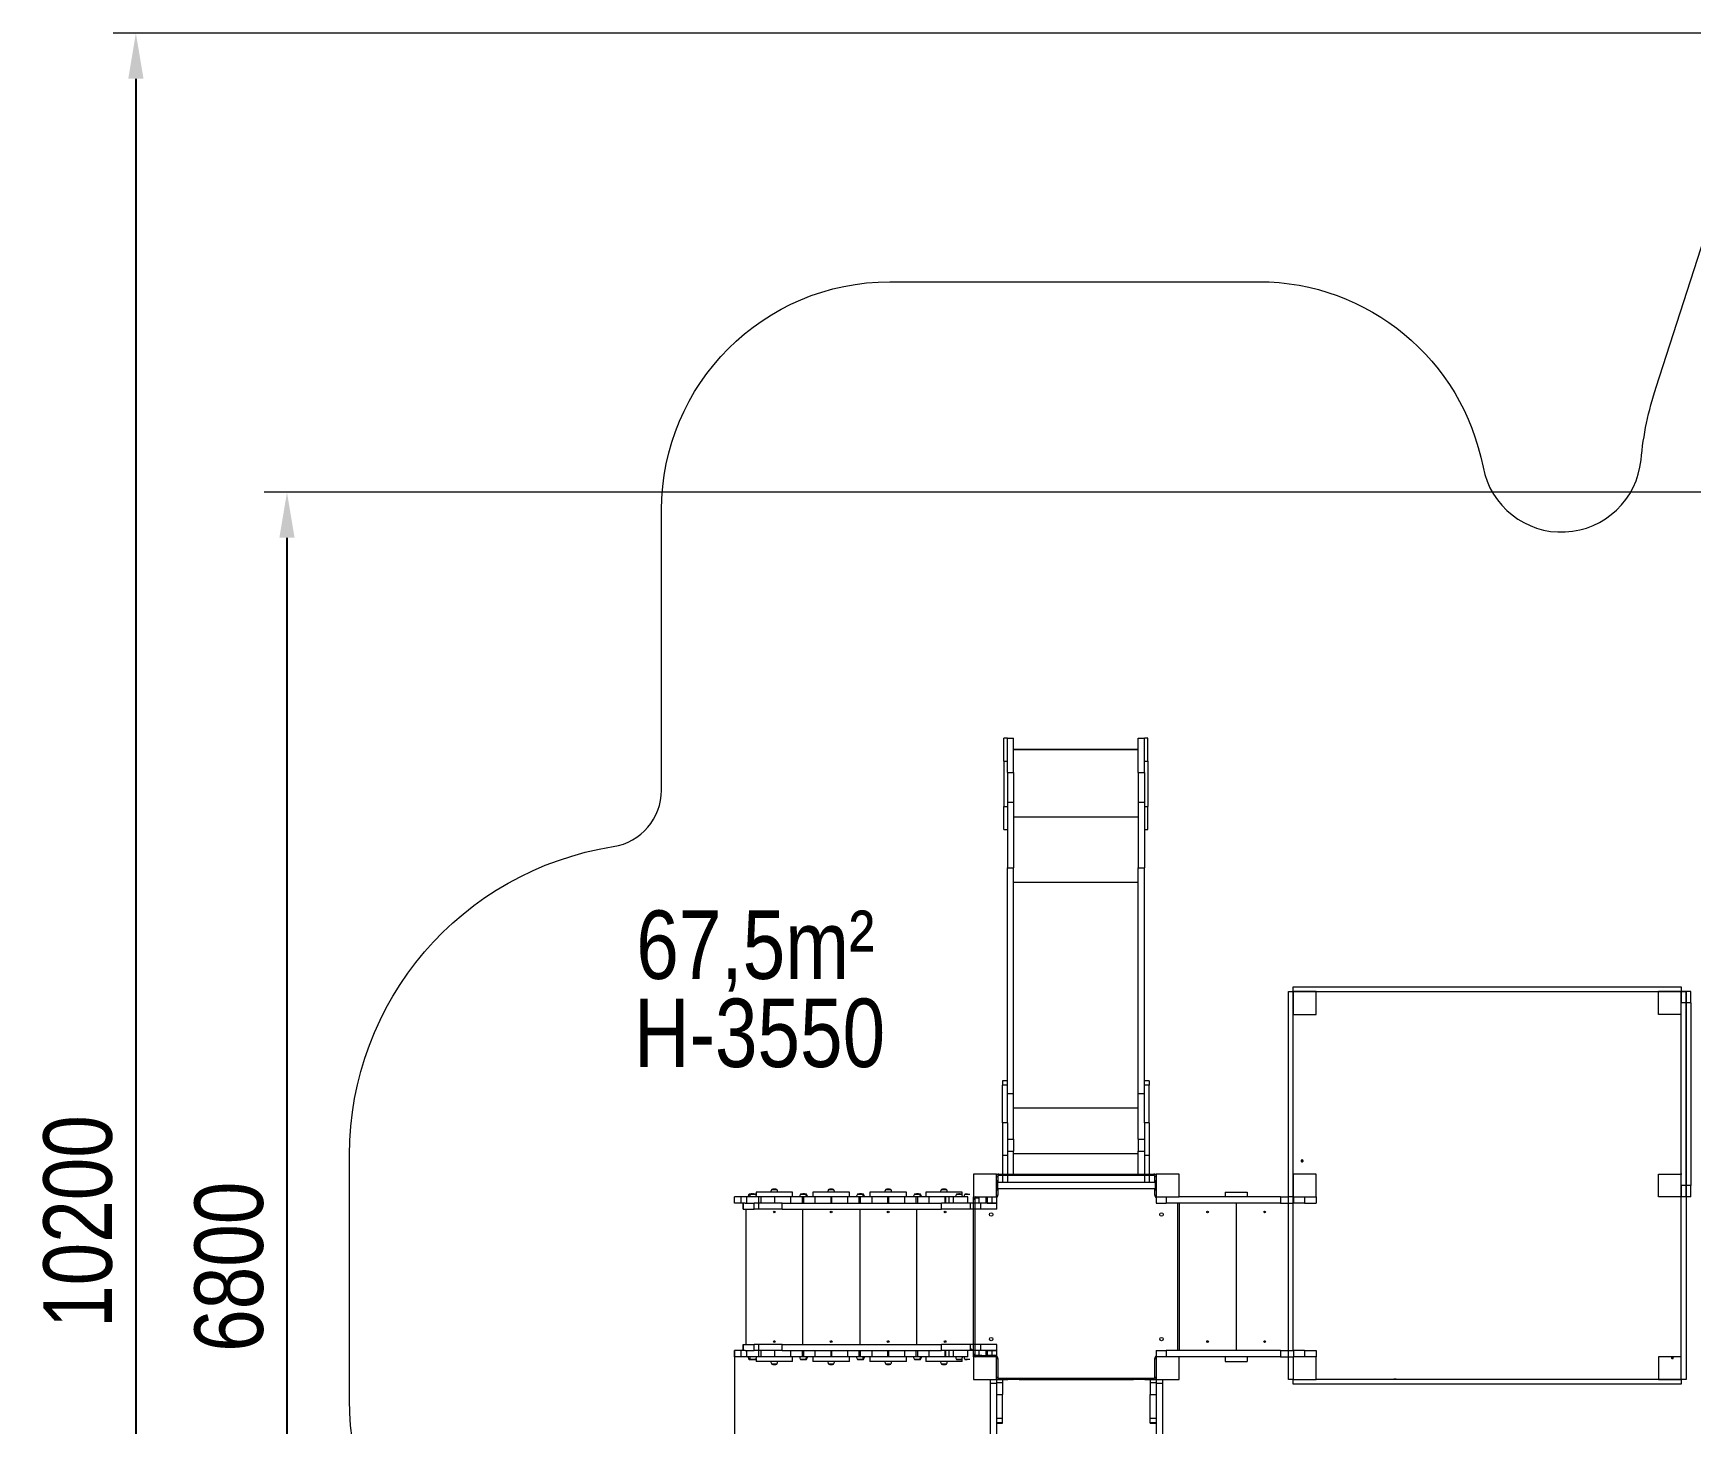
# Model space of a CAD drawing. Header units: millimetres. Extents: x -5517 to 6387, y -5295 to 6147.
# Drawn here: x -5517 to 1744, y 53 to 6147 of the extents above; entities that cross this region are included whole.
import ezdxf

# ---------------------------------------------------------------- set-up
doc = ezdxf.new("R2010")
doc.units = ezdxf.units.MM
for name, color, linetype in [('DIKOM_ЗОНА', 80, 'Continuous'), ('DIKOM_ОБЪЕКТ', 7, 'Continuous'), ('DIKOM_РАЗМЕР_ЗОНА', 7, 'Continuous'), ('DIKOM_РАЗМЕР_ОБЪЕКТА', 7, 'Continuous')]:
    doc.layers.add(name, color=color, linetype=linetype)
doc.styles.add('style1', font='arial.ttf', dxfattribs={"width": 0.8})
doc.dimstyles.new('1-50', dxfattribs={"dimtxt": 300, "dimasz": 200, "dimexe": 100, "dimexo": 0, "dimgap": 100, "dimtad": 1, "dimtxsty": 'style1', "dimcen": 200, "dimclrd": 7, "dimclre": 7, "dimclrt": 7, "dimadec": 1, "dimazin": 2, "dimtfac": 1, "dimtmove": 0, "dimatfit": 2, "dimfxl": 0, "dimlwd": 25, "dimlwe": 18, "dimarcsym": 0})

# ---------------------------------------------------------------- blocks, each defined once
blk = doc.blocks.new('*D0')
at = {"layer": 'Defpoints', "color": 0, "transparency": 16777216}
for p in [(3079.1, 4135.3), (-4405.3, -2652.7), (-1397.6, -2652.7)]:
    blk.add_point(p, dxfattribs=at)
at = {"layer": 'DIKOM_РАЗМЕР_ОБЪЕКТА', "color": 7, "lineweight": 18, "transparency": 16777216}
for p, q in [((3079.1, 4135.3), (-4505.3, 4135.3)), ((-1397.6, -2652.7), (-4505.3, -2652.7))]:
    blk.add_line(p, q, dxfattribs=at)
at = {"layer": 'DIKOM_РАЗМЕР_ОБЪЕКТА', "color": 7, "lineweight": 25, "transparency": 16777216}
blk.add_line((-4405.3, 3935.3), (-4405.3, -2452.7), dxfattribs=at)
at = {"layer": 'DIKOM_РАЗМЕР_ОБЪЕКТА', "color": 7, "transparency": 16777216}
for points in [[(-4438.7, 3935.3), (-4372, 3935.3), (-4405.3, 4135.3)], [(-4438.7, -2452.7), (-4372, -2452.7), (-4405.3, -2652.7)]]:
    blk.add_solid(points, dxfattribs=at)
at = {"layer": 'DIKOM_РАЗМЕР_ОБЪЕКТА', "color": 7, "transparency": 16777216, "insert": (-4658.5, 741.3), "char_height": 300, "attachment_point": 5, "rotation": 90, "style": 'style1'}
blk.add_mtext('6800', dxfattribs=at)
blk = doc.blocks.new('*D1')
at = {"layer": 'Defpoints', "color": 0, "transparency": 16777216}
for p in [(2817.7, 6146.7), (-5067.3, -4152.1), (-1897.6, -4152.1)]:
    blk.add_point(p, dxfattribs=at)
at = {"layer": 'DIKOM_РАЗМЕР_ЗОНА', "color": 7, "lineweight": 18, "transparency": 16777216}
for p, q in [((2817.7, 6146.7), (-5167.3, 6146.7)), ((-1897.6, -4152.1), (-5167.3, -4152.1))]:
    blk.add_line(p, q, dxfattribs=at)
at = {"layer": 'DIKOM_РАЗМЕР_ЗОНА', "color": 7, "lineweight": 25, "transparency": 16777216}
blk.add_line((-5067.3, 5946.7), (-5067.3, -3952.1), dxfattribs=at)
at = {"layer": 'DIKOM_РАЗМЕР_ЗОНА', "color": 7, "transparency": 16777216}
for points in [[(-5100.6, 5946.7), (-5033.9, 5946.7), (-5067.3, 6146.7)], [(-5100.6, -3952.1), (-5033.9, -3952.1), (-5067.3, -4152.1)]]:
    blk.add_solid(points, dxfattribs=at)
at = {"layer": 'DIKOM_РАЗМЕР_ЗОНА', "color": 7, "transparency": 16777216, "insert": (-5320.4, 939.4), "char_height": 300, "attachment_point": 5, "rotation": 90, "style": 'style1'}
blk.add_mtext('10200', dxfattribs=at)
blk = doc.blocks.new('*D2')
at = {"layer": 'Defpoints', "color": 0, "transparency": 16777216}
for p in [(4491.5, 3839), (-2445.6, 374.3), (4491.5, -4687.8)]:
    blk.add_point(p, dxfattribs=at)
at = {"layer": 'DIKOM_РАЗМЕР_ОБЪЕКТА', "color": 7, "lineweight": 18, "transparency": 16777216}
for p, q in [((4491.5, 3839), (4491.5, -4787.8)), ((-2445.6, 374.3), (-2445.6, -4787.8))]:
    blk.add_line(p, q, dxfattribs=at)
at = {"layer": 'DIKOM_РАЗМЕР_ОБЪЕКТА', "color": 7, "lineweight": 25, "transparency": 16777216}
blk.add_line((-2245.6, -4687.8), (4291.5, -4687.8), dxfattribs=at)
at = {"layer": 'DIKOM_РАЗМЕР_ОБЪЕКТА', "color": 7, "transparency": 16777216}
for points in [[(-2245.6, -4654.5), (-2245.6, -4721.1), (-2445.6, -4687.8)], [(4291.5, -4654.5), (4291.5, -4721.1), (4491.5, -4687.8)]]:
    blk.add_solid(points, dxfattribs=at)
at = {"layer": 'DIKOM_РАЗМЕР_ОБЪЕКТА', "color": 7, "transparency": 16777216, "insert": (1023, -4434.6), "char_height": 300, "attachment_point": 5, "style": 'style1'}
blk.add_mtext('6900', dxfattribs=at)
blk = doc.blocks.new('*D3')
at = {"layer": 'Defpoints', "color": 0, "transparency": 16777216}
for p in [(6386.9, 4728.2), (-4131.4, -152.7), (6386.9, -5195.4)]:
    blk.add_point(p, dxfattribs=at)
at = {"layer": 'DIKOM_РАЗМЕР_ЗОНА', "color": 7, "lineweight": 18, "transparency": 16777216}
for p, q in [((6386.9, 4728.2), (6386.9, -5295.4)), ((-4131.4, -152.7), (-4131.4, -5295.4))]:
    blk.add_line(p, q, dxfattribs=at)
at = {"layer": 'DIKOM_РАЗМЕР_ЗОНА', "color": 7, "lineweight": 25, "transparency": 16777216}
blk.add_line((-3931.4, -5195.4), (6186.9, -5195.4), dxfattribs=at)
at = {"layer": 'DIKOM_РАЗМЕР_ЗОНА', "color": 7, "transparency": 16777216}
for points in [[(-3931.4, -5162), (-3931.4, -5228.7), (-4131.4, -5195.4)], [(6186.9, -5162), (6186.9, -5228.7), (6386.9, -5195.4)]]:
    blk.add_solid(points, dxfattribs=at)
at = {"layer": 'DIKOM_РАЗМЕР_ЗОНА', "color": 7, "transparency": 16777216, "insert": (1127.7, -4942.2), "char_height": 300, "attachment_point": 5, "style": 'style1'}
blk.add_mtext('10500', dxfattribs=at)

msp = doc.modelspace()

# ---------------------------------------------------------------- linework, layer by layer
at = {"layer": 'DIKOM_ЗОНА', "color": 3, "lineweight": 15}
msp.add_lwpolyline([(6305.106, 4332.174), (4278.276, -367.687, -0.29940439), (2900.899, -1273.689), (1246.762, -1273.689, 0.41421356), (996.762, -1523.689), (996.762, -2652.084, -0.41421356), (-503.238, -4152.084), (-1397.558, -4152.084, -0.41421356), (-2897.558, -2652.084), (-2897.558, -1305.201, 0.36545689), (-3105.438, -1058.775, -0.36545689), (-4131.439, 157.469), (-4131.439, 1231.857, -0.36944166), (-2975.903, 2582.301, 0.36944166), (-2764.558, 2829.294), (-2764.558, 4057.354, -0.41421356), (-1764.558, 5057.354), (-148.301, 5057.354, -0.35997797), (833.957, 4244.889, 0.86721047), (1526.157, 4277.209, -0.0544275), (1592.147, 4596.052), (1894.741, 5531.565, -0.34735037), (2978.515, 6133.707), (5547.648, 5715.161, -0.48813948)], format="xyb", close=True, dxfattribs=at)
at = {"layer": 'DIKOM_ОБЪЕКТ', "color": 7, "linetype": 'Continuous', "lineweight": 15}
for p, q in [((-1249.558, 3057.354), (-1264.558, 3057.354)), ((-1264.558, 2957.35), (-1264.558, 3057.354)), ((-1249.558, 3057.352), (-1249.558, 3057.354)), ((-1249.558, 3057.352), (-1222.558, 3057.352)), ((-1249.558, 2907.347), (-1249.558, 3057.352)), ((-1222.558, 2907.347), (-1222.558, 3057.352)), ((-676.558, 3057.352), (-649.558, 3057.352)), ((-676.558, 2907.347), (-676.558, 3057.352)), ((-634.558, 3057.354), (-649.558, 3057.354)), ((-649.558, 3057.352), (-649.558, 3057.354)), ((-649.558, 2907.347), (-649.558, 3057.352)), ((-634.558, 2957.35), (-634.558, 3057.354)), ((-676.558, 3007.355), (-1222.558, 3007.355)), ((-1222.558, 3007.354), (-676.558, 3007.354)), ((-1222.558, 3007.354), (-676.558, 3007.354)), ((-1264.558, 2957.35), (-1249.558, 2957.35)), ((-1264.558, 2957.35), (-1264.558, 2757.35)), ((-1249.558, 2907.347), (-1222.558, 2907.347)), ((-1249.558, 2907.347), (-1249.558, 2776.417)), ((-1222.558, 2907.347), (-1222.558, 2776.417)), ((-676.558, 2907.347), (-649.558, 2907.347)), ((-676.558, 2907.347), (-676.558, 2776.417)), ((-649.558, 2957.35), (-634.558, 2957.35)), ((-649.558, 2907.347), (-649.558, 2776.417)), ((-634.558, 2957.35), (-634.558, 2757.35)), ((-1249.558, 2776.417), (-1222.558, 2776.417)), ((-1249.558, 2776.417), (-1249.558, 2489.921)), ((-1222.558, 2776.417), (-1222.558, 2489.921)), ((-676.558, 2776.417), (-649.558, 2776.417)), ((-676.558, 2776.417), (-676.558, 2489.921)), ((-649.558, 2776.417), (-649.558, 2489.921)), ((-1264.558, 2757.35), (-1249.558, 2757.35)), ((-1264.558, 2657.354), (-1264.558, 2757.35)), ((-1222.558, 2713.444), (-676.558, 2713.444)), ((-649.558, 2757.35), (-634.558, 2757.35)), ((-634.558, 2657.354), (-634.558, 2757.35)), ((-1264.558, 2657.354), (-1249.558, 2657.354)), ((-649.558, 2657.354), (-634.558, 2657.354)), ((-1249.558, 2489.921), (-1222.558, 2489.921)), ((-1249.558, 1537.365), (-1249.558, 2489.921)), ((-1222.558, 1500.627), (-1222.558, 2489.921)), ((-676.558, 2489.921), (-649.558, 2489.921)), ((-676.558, 1500.627), (-676.558, 2489.921)), ((-649.558, 1537.365), (-649.558, 2489.921)), ((-1222.558, 2426.948), (-676.558, 2426.948)), ((2.442, 1947.311), (2.442, 1968.311)), ((2.442, 1968.311), (1702.442, 1968.311)), ((1702.442, 1968.311), (1702.442, 1947.311)), ((-18.558, 247.311), (-18.558, 1947.311)), ((-18.558, 1947.311), (2.442, 1947.311)), ((2.442, 374.311), (2.442, 1947.311)), ((2.442, 1947.311), (2.442, 1847.311)), ((102.442, 1947.311), (2.442, 1947.311)), ((2.442, 1947.311), (1702.442, 1947.311)), ((102.442, 1847.311), (102.442, 1947.311)), ((1474.905, 1947.311), (1602.442, 1947.311)), ((1702.442, 1947.311), (1602.442, 1947.311)), ((1702.442, 1947.311), (1602.442, 1947.311)), ((1602.442, 1847.311), (1602.442, 1947.311)), ((1702.442, 1847.311), (1702.442, 1947.311)), ((1702.442, 1847.311), (1702.442, 1947.311)), ((1723.442, 1947.311), (1702.442, 1947.311)), ((1702.442, 1947.311), (1702.442, 1897.311)), ((1702.442, 1947.311), (1723.442, 1947.311)), ((1723.442, 1897.311), (1702.442, 1897.311)), ((1702.442, 1097.311), (1702.442, 1897.311)), ((1723.442, 1947.311), (1723.442, 1897.311)), ((1723.442, 1947.311), (1723.442, 247.558)), ((1744.442, 1947.311), (1723.442, 1947.311)), ((1723.442, 1897.311), (1723.442, 1947.311)), ((1723.442, 1097.311), (1723.442, 1897.311)), ((1744.442, 1897.311), (1723.442, 1897.311)), ((1723.442, 1897.311), (1723.442, 1097.311)), ((1724.442, 1917.149), (1724.442, 1917.15)), ((1744.442, 1897.311), (1744.442, 1947.311)), ((1744.442, 1897.311), (1744.442, 1097.311)), ((2.442, 1847.311), (102.442, 1847.311)), ((1702.442, 1847.311), (1602.442, 1847.311)), ((1702.442, 247.311), (1702.442, 1847.311)), ((-1249.558, 1556.228), (-1270.558, 1556.228)), ((-1270.558, 1556.228), (-1270.558, 1537.365)), ((-1249.558, 1537.365), (-1270.558, 1537.365)), ((-1270.558, 1371.215), (-1270.558, 1537.365)), ((-1249.558, 1371.215), (-1249.558, 1537.365)), ((-628.558, 1556.228), (-649.558, 1556.228)), ((-628.558, 1537.365), (-649.558, 1537.365)), ((-649.558, 1371.215), (-649.558, 1537.365)), ((-628.558, 1556.228), (-628.558, 1537.365)), ((-628.558, 1371.215), (-628.558, 1537.365)), ((-1249.558, 1500.627), (-1222.558, 1500.627)), ((-1222.558, 1300.08), (-1222.558, 1500.627)), ((-676.558, 1500.627), (-649.558, 1500.627)), ((-676.558, 1300.08), (-676.558, 1500.627)), ((-1222.558, 1437.654), (-676.558, 1437.654)), ((-1249.558, 1371.215), (-1270.558, 1371.215)), ((-1270.558, 1371.215), (-1270.558, 1228.463)), ((-1249.558, 1371.215), (-1249.558, 1228.463)), ((-628.558, 1371.215), (-649.558, 1371.215)), ((-649.558, 1371.215), (-649.558, 1228.463)), ((-628.558, 1371.215), (-628.558, 1228.463)), ((-1249.558, 1300.08), (-1222.558, 1300.08)), ((-1249.558, 1247.315), (-1222.558, 1247.315)), ((-1222.558, 1300.08), (-1222.558, 1247.315)), ((-1222.558, 1147.319), (-1222.558, 1247.315)), ((-1222.558, 1237.107), (-676.558, 1237.107)), ((-676.558, 1300.08), (-649.558, 1300.08)), ((-676.558, 1300.08), (-676.558, 1247.315)), ((-676.558, 1247.315), (-649.558, 1247.315)), ((-676.558, 1147.319), (-676.558, 1247.315)), ((-1249.558, 1228.463), (-1270.558, 1228.463)), ((-1270.558, 1228.463), (-1270.558, 1110.811)), ((-1249.558, 1228.463), (-1249.558, 1110.811)), ((-628.558, 1228.463), (-649.558, 1228.463)), ((-649.558, 1228.463), (-649.558, 1110.811)), ((-628.558, 1228.463), (-628.558, 1110.811)), ((-1397.558, 1147.311), (-1397.558, 1047.311)), ((-1297.558, 1147.311), (-1397.558, 1147.311)), ((-1297.558, 1147.311), (-1397.558, 1147.311)), ((-1397.558, 1147.311), (-1397.558, 1047.311)), ((-1297.558, 1047.311), (-1297.558, 1147.311)), ((-1297.558, 1147.311), (-1270.558, 1147.311)), ((-1297.558, 1137.311), (-1291.558, 1137.311)), ((-1293.558, 1117.311), (-1297.558, 1117.311)), ((-1293.558, 1117.311), (-1293.558, 1077.311)), ((-946.509, 1110.811), (-1293.558, 1110.811)), ((-1291.558, 1137.311), (-1291.558, 1110.811)), ((-1287.558, 1147.311), (-1287.558, 1141.311)), ((-946.526, 1141.311), (-1287.558, 1141.311)), ((-1270.558, 1147.311), (-946.532, 1147.311)), ((-946.532, 1147.311), (-624.558, 1147.311)), ((-607.558, 1141.311), (-946.526, 1141.311)), ((-601.558, 1110.811), (-946.509, 1110.811)), ((-624.558, 1147.311), (-597.558, 1147.311)), ((-607.558, 1147.311), (-607.558, 1141.311)), ((-603.558, 1137.311), (-597.558, 1137.311)), ((-603.558, 1110.811), (-603.558, 1137.311)), ((-597.558, 1117.311), (-601.558, 1117.311)), ((-601.558, 1117.311), (-601.558, 1077.311)), ((-597.558, 1147.311), (-597.558, 1047.311)), ((-497.558, 1147.311), (-597.558, 1147.311)), ((-497.558, 1047.311), (-497.558, 1147.311)), ((2.442, 1147.311), (2.442, 1047.311)), ((102.442, 1147.311), (2.442, 1147.311)), ((2.442, 1097.311), (2.442, 1097.311)), ((2.442, 1097.311), (2.442, 1047.311)), ((102.442, 1047.311), (102.442, 1147.311)), ((102.442, 1047.311), (102.442, 1097.311)), ((1602.442, 1147.311), (1702.442, 1147.311)), ((1602.442, 1047.311), (1602.442, 1147.311)), ((1602.442, 1047.311), (1602.442, 1097.311)), ((1702.442, 1097.311), (1702.442, 1147.311)), ((1704.443, 1147.311), (1702.442, 1147.311)), ((1702.442, 1047.311), (1702.442, 1147.311)), ((1723.442, 1097.311), (1702.442, 1097.311)), ((1702.442, 1097.311), (1702.442, 1047.311)), ((1723.442, 1097.311), (1723.442, 1047.311)), ((1744.442, 1097.311), (1723.442, 1097.311)), ((1723.442, 1047.311), (1723.442, 1097.311)), ((1744.442, 1047.311), (1744.442, 1097.311)), ((-2445.558, 1020.311), (-2445.558, 1047.311)), ((-2416.429, 1047.311), (-2445.558, 1047.311)), ((-2416.429, 1020.311), (-2445.558, 1020.311)), ((-2416.429, 1020.311), (-2416.429, 1047.311)), ((-2391.241, 1047.311), (-2416.429, 1047.311)), ((-2397.911, 1020.311), (-2416.429, 1020.311)), ((-2407.451, 1020.311), (-2407.451, 993.311)), ((-2406.803, 993.311), (-2406.803, 1020.311)), ((-2397.911, 1020.311), (-2358.145, 1020.311)), ((-2391.241, 1020.311), (-2391.241, 1047.311)), ((-2338.307, 1047.311), (-2391.241, 1047.311)), ((-2381.304, 1059.311), (-2375.022, 1059.311)), ((-2375.022, 1059.311), (-2374.627, 1059.311)), ((-2374.627, 1059.311), (-2366.142, 1059.311)), ((-2369.029, 1060.364), (-2371.979, 1060.364)), ((-2366.142, 1059.311), (-2353.027, 1059.311)), ((-2362.353, 1060.364), (-2365.302, 1060.364)), ((-2358.145, 993.311), (-2358.145, 1020.311)), ((-2338.017, 1020.311), (-2358.145, 1020.311)), ((-2350.558, 1068.311), (-2350.558, 1055.004)), ((-2190.558, 1068.311), (-2350.558, 1068.311)), ((-2338.307, 1020.311), (-2338.307, 1047.311)), ((-2327.519, 1047.311), (-2338.307, 1047.311)), ((-2338.017, 993.311), (-2338.017, 1020.311)), ((-2236.148, 1020.311), (-2338.017, 1020.311)), ((-2327.519, 1020.311), (-2327.519, 1047.311)), ((-2268.607, 1047.311), (-2327.519, 1047.311)), ((-2281.358, 1080.311), (-2271.331, 1080.311)), ((-2269.083, 1081.364), (-2272.032, 1081.364)), ((-2271.331, 1080.311), (-2259.758, 1080.311)), ((-2268.607, 1020.311), (-2268.607, 1047.311)), ((-2197.558, 1047.311), (-2268.607, 1047.311)), ((-2236.148, 993.311), (-2236.148, 1020.311)), ((-2236.148, 1020.311), (-1538.103, 1020.311)), ((-2197.558, 1020.311), (-2197.558, 1047.311)), ((-2147.558, 1047.311), (-2197.558, 1047.311)), ((-2190.558, 1047.311), (-2190.558, 1068.311)), ((-2155.472, 1059.311), (-2150.631, 1059.311)), ((-2150.631, 1059.311), (-2133.872, 1059.311)), ((-2147.558, 1020.311), (-2147.558, 1047.311)), ((-2141.558, 1047.311), (-2147.558, 1047.311)), ((-2143.197, 1060.364), (-2146.147, 1060.364)), ((-2141.647, 1060.364), (-2142.422, 1060.357)), ((-2138.698, 1060.364), (-2141.647, 1060.364)), ((-2141.558, 1020.311), (-2141.558, 1047.311)), ((-2091.558, 1047.311), (-2141.558, 1047.311)), ((-2133.872, 1059.311), (-2129.372, 1059.311)), ((-2101.558, 1068.311), (-2101.558, 1047.311)), ((-1941.558, 1068.311), (-2101.558, 1068.311)), ((-2091.558, 1020.311), (-2091.558, 1047.311)), ((-2021.558, 1047.311), (-2091.558, 1047.311)), ((-2032.358, 1080.311), (-2021.673, 1080.311)), ((-2020.083, 1081.364), (-2023.032, 1081.364)), ((-2021.673, 1080.311), (-2010.758, 1080.311)), ((-2021.558, 1020.311), (-2021.558, 1047.311)), ((-2018.558, 1047.311), (-2021.558, 1047.311)), ((-2018.558, 1020.311), (-2018.558, 1047.311)), ((-1948.558, 1047.311), (-2018.558, 1047.311)), ((-1948.558, 1020.311), (-1948.558, 1047.311)), ((-1898.558, 1047.311), (-1948.558, 1047.311)), ((-1941.558, 1047.311), (-1941.558, 1068.311)), ((-1906.386, 1059.311), (-1896.665, 1059.311)), ((-1898.558, 1020.311), (-1898.558, 1047.311)), ((-1892.558, 1047.311), (-1898.558, 1047.311)), ((-1894.111, 1060.364), (-1897.061, 1060.364)), ((-1896.665, 1059.311), (-1884.786, 1059.311)), ((-1892.01, 1060.364), (-1893.061, 1060.351)), ((-1892.558, 1020.311), (-1892.558, 1047.311)), ((-1842.558, 1047.311), (-1892.558, 1047.311)), ((-1889.061, 1060.364), (-1892.01, 1060.364)), ((-1884.786, 1059.311), (-1879.736, 1059.311)), ((-1851.558, 1068.311), (-1851.558, 1047.311)), ((-1691.558, 1068.311), (-1851.558, 1068.311)), ((-1842.558, 1020.311), (-1842.558, 1047.311)), ((-1772.558, 1047.311), (-1842.558, 1047.311)), ((-1782.358, 1080.311), (-1772.316, 1080.311)), ((-1770.083, 1081.364), (-1773.032, 1081.364)), ((-1772.558, 1020.311), (-1772.558, 1047.311)), ((-1768.558, 1047.311), (-1772.558, 1047.311)), ((-1772.316, 1080.311), (-1760.758, 1080.311)), ((-1768.558, 1020.311), (-1768.558, 1047.311)), ((-1698.558, 1047.311), (-1768.558, 1047.311)), ((-1698.558, 1020.311), (-1698.558, 1047.311)), ((-1648.558, 1047.311), (-1698.558, 1047.311)), ((-1691.558, 1047.311), (-1691.558, 1068.311)), ((-1656.357, 1059.311), (-1647.111, 1059.311)), ((-1648.558, 1020.311), (-1648.558, 1047.311)), ((-1642.558, 1047.311), (-1648.558, 1047.311)), ((-1647.111, 1059.311), (-1634.757, 1059.311)), ((-1644.082, 1060.364), (-1647.032, 1060.364)), ((-1642.497, 1060.364), (-1643.29, 1060.356)), ((-1642.558, 1020.311), (-1642.558, 1047.311)), ((-1592.558, 1047.311), (-1642.558, 1047.311)), ((-1639.548, 1060.364), (-1642.497, 1060.364)), ((-1634.757, 1059.311), (-1630.223, 1059.311)), ((-1607.337, 1068.311), (-1607.337, 1047.311)), ((-1447.337, 1068.311), (-1607.337, 1068.311)), ((-1592.558, 1020.311), (-1592.558, 1047.311)), ((-1522.558, 1047.311), (-1592.558, 1047.311)), ((-1538.137, 1080.311), (-1528.151, 1080.311)), ((-1538.103, 993.311), (-1538.103, 1020.311)), ((-1505.222, 1020.311), (-1538.103, 1020.311)), ((-1525.862, 1081.364), (-1528.812, 1081.364)), ((-1528.151, 1080.311), (-1516.537, 1080.311)), ((-1522.558, 1020.311), (-1522.558, 1047.311)), ((-1519.558, 1047.311), (-1522.558, 1047.311)), ((-1519.558, 1020.311), (-1519.558, 1047.311)), ((-1506.016, 1047.311), (-1519.558, 1047.311)), ((-1506.016, 1047.311), (-1506.016, 1020.311)), ((-1485.839, 1047.311), (-1506.016, 1047.311)), ((-1485.839, 1020.311), (-1505.222, 1020.311)), ((-1485.839, 1020.311), (-1485.839, 1047.311)), ((-1422.736, 1047.311), (-1485.839, 1047.311)), ((-1422.736, 1020.311), (-1485.839, 1020.311)), ((-1472.207, 1059.311), (-1463.005, 1059.311)), ((-1463.005, 1059.311), (-1450.607, 1059.311)), ((-1459.932, 1060.364), (-1462.882, 1060.364)), ((-1447.337, 1052.973), (-1447.337, 1068.311)), ((-1435.52, 1059.311), (-1427.096, 1059.311)), ((-1427.096, 1059.311), (-1413.92, 1059.311)), ((-1422.736, 1020.311), (-1422.736, 1047.311)), ((-1342.913, 1020.311), (-1422.736, 1020.311)), ((-1411.578, 993.311), (-1411.578, 1020.311)), ((-1397.558, 1047.311), (-1297.558, 1047.311)), ((-1397.558, 1047.311), (-1297.558, 1047.311)), ((-1397.558, 1020.311), (-1397.558, 1047.311)), ((-1397.558, 1020.311), (-1397.558, 1047.311)), ((-1397.558, 347.311), (-1397.558, 1047.311)), ((-1397.558, 1037.311), (-1391.558, 1037.311)), ((-1391.558, 1037.311), (-1397.558, 1037.311)), ((-1397.558, 374.311), (-1397.558, 1020.311)), ((-1397.558, 698.337), (-1397.558, 1020.311)), ((-1391.558, 1037.311), (-1391.558, 698.342)), ((-1391.558, 1020.311), (-1391.558, 374.311)), ((-1387.558, 1041.311), (-1387.558, 1047.311)), ((-1374.308, 1041.311), (-1387.558, 1041.311)), ((-1374.402, 1047.311), (-1374.402, 1020.311)), ((-1337.506, 1020.311), (-1374.402, 1020.311)), ((-1365.558, 993.311), (-1365.558, 1020.311)), ((-1342.913, 1020.311), (-1342.913, 1047.311)), ((-1315.729, 1020.311), (-1342.913, 1020.311)), ((-1337.506, 1047.311), (-1337.506, 1020.311)), ((-1337.506, 1020.311), (-1297.533, 1020.311)), ((-1315.729, 1020.311), (-1315.729, 1047.311)), ((-1295.729, 1020.311), (-1315.729, 1020.311)), ((-1293.558, 1077.311), (-1297.558, 1077.311)), ((-1297.558, 1055.311), (-1291.558, 1055.311)), ((-1297.558, 1047.311), (-1297.533, 1047.311)), ((-1297.533, 1047.311), (-1297.533, 1020.311)), ((-1295.729, 1020.311), (-1295.729, 1047.311)), ((-1295.558, 1020.311), (-1295.729, 1020.311)), ((-1295.558, 1020.311), (-1295.558, 1047.311)), ((-1295.558, 993.311), (-1295.558, 1020.311)), ((-1293.558, 1083.811), (-946.477, 1083.811)), ((-1291.558, 1083.811), (-1291.558, 1055.311)), ((-946.477, 1083.811), (-601.558, 1083.811)), ((-603.558, 1055.311), (-603.558, 1083.811)), ((-603.558, 1055.311), (-597.558, 1055.311)), ((-597.558, 1077.311), (-601.558, 1077.311)), ((-597.558, 1047.311), (-497.558, 1047.311)), ((-597.558, 1047.311), (-597.558, 1020.311)), ((-597.558, 1020.311), (-553.789, 1020.311)), ((-553.789, 1047.311), (-553.789, 1020.311)), ((-52.421, 1020.311), (-553.789, 1020.311)), ((-503.558, 374.311), (-503.558, 1020.311)), ((-52.421, 1047.311), (-497.558, 1047.311)), ((-497.558, 1020.311), (-497.558, 374.311)), ((-295.56, 1068.311), (-295.56, 1047.311)), ((-295.56, 1068.311), (-199.56, 1068.311)), ((-247.558, 1020.311), (-247.558, 374.311)), ((-199.56, 1068.311), (-199.56, 1047.311)), ((-52.421, 1047.311), (-52.421, 1020.311)), ((-52.421, 1047.311), (-18.558, 1047.311)), ((-52.421, 1020.311), (3.81, 1020.311)), ((2.442, 1047.311), (-18.558, 1047.311)), ((2.442, 1047.311), (102.442, 1047.311)), ((2.442, 1047.311), (102.442, 1047.311)), ((3.81, 1047.311), (3.81, 1020.311)), ((52.443, 1020.311), (3.81, 1020.311)), ((52.443, 1047.311), (52.443, 1020.311)), ((52.443, 1020.311), (102.442, 1020.311)), ((102.442, 1047.311), (102.442, 1020.311)), ((1702.442, 1047.311), (1602.442, 1047.311)), ((1702.442, 1047.311), (1602.442, 1047.311)), ((1723.442, 1047.311), (1702.442, 1047.311)), ((1744.442, 1047.311), (1723.442, 1047.311)), ((-2406.803, 993.311), (-2407.451, 993.311)), ((-2406.803, 993.311), (-2358.145, 993.311)), ((-2395.558, 993.311), (-2395.558, 401.311)), ((-2338.017, 993.311), (-2358.145, 993.311)), ((-2236.148, 993.311), (-2338.017, 993.311)), ((-2236.148, 993.311), (-1538.103, 993.311)), ((-2146.558, 993.311), (-2146.558, 401.311)), ((-1896.558, 993.311), (-1896.558, 401.311)), ((-1647.558, 993.311), (-1647.558, 401.311)), ((-1411.578, 993.311), (-1538.103, 993.311)), ((-1365.558, 993.311), (-1411.578, 993.311)), ((-1397.558, 401.311), (-1397.558, 993.311)), ((-1295.558, 993.311), (-1365.558, 993.311)), ((-1397.558, 374.311), (-1397.558, 678.536)), ((-1391.558, 678.542), (-1391.558, 357.311)), ((-2445.558, 347.311), (-2445.558, 374.311)), ((-2416.429, 374.311), (-2445.558, 374.311)), ((-2416.429, 347.311), (-2416.429, 374.311)), ((-2397.911, 374.311), (-2416.429, 374.311)), ((-2407.451, 401.311), (-2407.451, 374.311)), ((-2406.803, 401.311), (-2407.451, 401.311)), ((-2406.803, 374.311), (-2406.803, 401.311)), ((-2406.803, 401.311), (-2358.145, 401.311)), ((-2397.911, 374.311), (-2358.145, 374.311)), ((-2391.241, 347.311), (-2391.241, 374.311)), ((-2358.145, 374.311), (-2358.145, 401.311)), ((-2338.017, 401.311), (-2358.145, 401.311)), ((-2338.017, 374.311), (-2358.145, 374.311)), ((-2338.307, 347.311), (-2338.307, 374.311)), ((-2338.017, 374.311), (-2338.017, 401.311)), ((-2236.148, 401.311), (-2338.017, 401.311)), ((-2236.148, 374.311), (-2338.017, 374.311)), ((-2327.519, 347.311), (-2327.519, 374.311)), ((-2268.607, 347.311), (-2268.607, 374.311)), ((-2236.148, 374.311), (-2236.148, 401.311)), ((-2236.148, 401.311), (-1538.103, 401.311)), ((-2236.148, 374.311), (-1538.103, 374.311)), ((-2197.558, 347.311), (-2197.558, 374.311)), ((-2147.558, 347.311), (-2147.558, 374.311)), ((-2141.558, 347.311), (-2141.558, 374.311)), ((-2091.558, 347.311), (-2091.558, 374.311)), ((-2021.558, 347.311), (-2021.558, 374.311)), ((-2018.558, 347.311), (-2018.558, 374.311)), ((-1948.558, 347.311), (-1948.558, 374.311)), ((-1898.558, 347.311), (-1898.558, 374.311)), ((-1892.558, 347.311), (-1892.558, 374.311)), ((-1842.558, 347.311), (-1842.558, 374.311)), ((-1772.558, 347.311), (-1772.558, 374.311)), ((-1768.558, 347.311), (-1768.558, 374.311)), ((-1698.558, 347.311), (-1698.558, 374.311)), ((-1648.558, 347.311), (-1648.558, 374.311)), ((-1642.558, 347.311), (-1642.558, 374.311)), ((-1592.558, 347.311), (-1592.558, 374.311)), ((-1538.103, 374.311), (-1538.103, 401.311)), ((-1411.578, 401.311), (-1538.103, 401.311)), ((-1505.222, 374.311), (-1538.103, 374.311)), ((-1522.558, 347.311), (-1522.558, 374.311)), ((-1519.558, 347.311), (-1519.558, 374.311)), ((-1506.016, 374.311), (-1506.016, 347.311)), ((-1485.839, 374.311), (-1505.222, 374.311)), ((-1485.839, 347.311), (-1485.839, 374.311)), ((-1422.736, 374.311), (-1485.839, 374.311)), ((-1422.736, 347.311), (-1422.736, 374.311)), ((-1342.913, 374.311), (-1422.736, 374.311)), ((-1411.578, 374.311), (-1411.578, 401.311)), ((-1365.558, 401.311), (-1411.578, 401.311)), ((-1397.558, 347.311), (-1397.558, 374.311)), ((-1397.558, 347.311), (-1397.558, 374.311)), ((-1374.402, 374.311), (-1374.402, 347.311)), ((-1337.506, 374.311), (-1374.402, 374.311)), ((-1365.558, 374.311), (-1365.558, 401.311)), ((-1295.558, 401.311), (-1365.558, 401.311)), ((-1342.913, 347.311), (-1342.913, 374.311)), ((-1315.729, 374.311), (-1342.913, 374.311)), ((-1337.506, 374.311), (-1337.506, 347.311)), ((-1337.506, 374.311), (-1297.533, 374.311)), ((-1315.729, 347.311), (-1315.729, 374.311)), ((-1295.729, 374.311), (-1315.729, 374.311)), ((-1297.533, 374.311), (-1297.533, 347.311)), ((-1295.729, 347.311), (-1295.729, 374.311)), ((-1295.558, 374.311), (-1295.729, 374.311)), ((-1295.558, 374.311), (-1295.558, 401.311)), ((-1295.558, 347.311), (-1295.558, 374.311)), ((-597.558, 374.311), (-597.558, 347.311)), ((-597.558, 374.311), (-553.789, 374.311)), ((-553.789, 374.311), (-553.789, 347.311)), ((-52.421, 374.311), (-553.789, 374.311)), ((-52.421, 374.311), (-52.421, 347.311)), ((-52.421, 374.311), (3.81, 374.311)), ((3.81, 374.311), (3.81, 347.311)), ((52.443, 374.311), (3.81, 374.311)), ((52.443, 374.311), (52.443, 347.311)), ((52.443, 374.311), (102.442, 374.311)), ((102.442, 374.311), (102.442, 347.311)), ((-2416.429, 347.311), (-2445.558, 347.311)), ((-2391.241, 347.311), (-2416.429, 347.311)), ((-2338.307, 347.311), (-2391.241, 347.311)), ((-2374.627, 335.311), (-2381.304, 335.311)), ((-2353.027, 335.311), (-2374.627, 335.311)), ((-2371.979, 334.259), (-2369.029, 334.259)), ((-2365.302, 334.259), (-2362.353, 334.259)), ((-2350.558, 339.619), (-2350.558, 326.311)), ((-2190.558, 326.311), (-2350.558, 326.311)), ((-2327.519, 347.311), (-2338.307, 347.311)), ((-2268.607, 347.311), (-2327.519, 347.311)), ((-2259.758, 314.311), (-2281.358, 314.311)), ((-2272.032, 313.259), (-2269.083, 313.259)), ((-2197.558, 347.311), (-2268.607, 347.311)), ((-2147.558, 347.311), (-2197.558, 347.311)), ((-2190.558, 326.311), (-2190.558, 347.311)), ((-2133.872, 335.311), (-2155.472, 335.311)), ((-2141.558, 347.311), (-2147.558, 347.311)), ((-2146.147, 334.259), (-2143.197, 334.259)), ((-2142.422, 334.266), (-2141.647, 334.259)), ((-2141.647, 334.259), (-2138.698, 334.259)), ((-2091.558, 347.311), (-2141.558, 347.311)), ((-2129.372, 335.311), (-2133.872, 335.311)), ((-2101.558, 347.311), (-2101.558, 326.311)), ((-1941.558, 326.311), (-2101.558, 326.311)), ((-2021.558, 347.311), (-2091.558, 347.311)), ((-2010.758, 314.311), (-2032.358, 314.311)), ((-2023.032, 313.259), (-2020.083, 313.259)), ((-2018.558, 347.311), (-2021.558, 347.311)), ((-1948.558, 347.311), (-2018.558, 347.311)), ((-1898.558, 347.311), (-1948.558, 347.311)), ((-1941.558, 326.311), (-1941.558, 347.311)), ((-1884.786, 335.311), (-1906.386, 335.311)), ((-1892.558, 347.311), (-1898.558, 347.311)), ((-1897.061, 334.259), (-1894.111, 334.259)), ((-1893.061, 334.272), (-1892.01, 334.259)), ((-1842.558, 347.311), (-1892.558, 347.311)), ((-1892.01, 334.259), (-1889.061, 334.259)), ((-1879.736, 335.311), (-1884.786, 335.311)), ((-1851.558, 347.311), (-1851.558, 326.311)), ((-1691.558, 326.311), (-1851.558, 326.311)), ((-1772.558, 347.311), (-1842.558, 347.311)), ((-1760.758, 314.311), (-1782.358, 314.311)), ((-1773.032, 313.259), (-1770.083, 313.259)), ((-1768.558, 347.311), (-1772.558, 347.311)), ((-1698.558, 347.311), (-1768.558, 347.311)), ((-1648.558, 347.311), (-1698.558, 347.311)), ((-1691.558, 326.311), (-1691.558, 347.311)), ((-1634.757, 335.311), (-1656.357, 335.311)), ((-1642.558, 347.311), (-1648.558, 347.311)), ((-1647.032, 334.259), (-1644.082, 334.259)), ((-1643.29, 334.266), (-1642.497, 334.259)), ((-1592.558, 347.311), (-1642.558, 347.311)), ((-1642.497, 334.259), (-1639.548, 334.259)), ((-1630.223, 335.311), (-1634.757, 335.311)), ((-1607.337, 347.311), (-1607.337, 326.311)), ((-1447.337, 326.311), (-1607.337, 326.311)), ((-1522.558, 347.311), (-1592.558, 347.311)), ((-1516.537, 314.311), (-1538.137, 314.311)), ((-1528.812, 313.259), (-1525.862, 313.259)), ((-1519.558, 347.311), (-1522.558, 347.311)), ((-1506.016, 347.311), (-1519.558, 347.311)), ((-1485.839, 347.311), (-1506.016, 347.311)), ((-1422.736, 347.311), (-1485.839, 347.311)), ((-1450.607, 335.311), (-1472.207, 335.311)), ((-1462.882, 334.259), (-1459.932, 334.259)), ((-1447.337, 326.311), (-1447.337, 341.649)), ((-1413.92, 335.311), (-1435.52, 335.311)), ((-1397.558, 357.311), (-1391.558, 357.311)), ((-1391.558, 357.311), (-1397.558, 357.311)), ((-1297.558, 347.311), (-1397.558, 347.311)), ((-1397.558, 347.311), (-1397.558, 247.311)), ((-1397.558, 347.311), (-1397.558, 247.311)), ((-1297.558, 347.311), (-1397.558, 347.311)), ((-1397.558, 347.311), (-1397.558, 247.311)), ((-1387.558, 347.311), (-1387.558, 353.311)), ((-1387.558, 353.311), (-1374.308, 353.311)), ((-1387.558, 353.311), (-1387.558, 347.311)), ((-1387.558, 353.311), (-1361.057, 353.311)), ((-1367.558, 347.311), (-1367.558, 351.311)), ((-1327.557, 351.311), (-1367.558, 351.311)), ((-1334.057, 353.311), (-1305.558, 353.311)), ((-1327.557, 347.311), (-1327.557, 351.311)), ((-1305.558, 353.311), (-1305.558, 347.311)), ((-1297.558, 347.311), (-1297.533, 347.311)), ((-1297.558, 247.311), (-1297.558, 347.311)), ((-1297.558, 247.311), (-1297.558, 347.311)), ((-1297.558, 339.311), (-1291.558, 339.311)), ((-1291.558, 339.311), (-1291.558, 257.311)), ((-603.558, 257.311), (-603.558, 339.311)), ((-603.558, 339.311), (-597.558, 339.311)), ((-597.558, 347.311), (-597.558, 247.311)), ((-497.558, 347.311), (-597.558, 347.311)), ((-597.558, 347.311), (-597.558, 247.311)), ((-497.558, 247.311), (-497.558, 347.311)), ((-52.421, 347.311), (-497.558, 347.311)), ((-497.558, 247.311), (-497.558, 347.311)), ((-295.56, 347.311), (-295.56, 326.311)), ((-295.56, 326.311), (-199.56, 326.311)), ((-199.56, 347.311), (-199.56, 326.311)), ((-52.421, 347.311), (2.442, 347.311)), ((2.442, 347.311), (2.442, 247.311)), ((102.442, 347.311), (2.442, 347.311)), ((102.442, 347.311), (2.442, 347.311)), ((2.442, 347.311), (2.442, 247.311)), ((102.442, 247.311), (102.442, 347.311)), ((102.442, 247.311), (102.442, 347.311)), ((1602.442, 347.311), (1602.442, 247.311)), ((1702.442, 347.311), (1602.442, 347.311)), ((1702.442, 247.311), (1702.442, 347.311)), ((-1397.558, 247.311), (-1297.558, 247.311)), ((-1397.558, 247.311), (-1297.558, 247.311)), ((-1397.558, 247.311), (-1297.558, 247.311)), ((-1324.558, 247.311), (-1324.558, 229.154)), ((-1297.558, 229.154), (-1324.558, 229.154)), ((-1324.558, 229.154), (-1324.558, -1134.532)), ((-1297.558, 257.311), (-1291.558, 257.311)), ((-1297.558, 247.311), (-1287.558, 247.311)), ((-1297.558, 247.311), (-1297.558, 233.797)), ((-1297.558, 233.797), (-1270.558, 233.797)), ((-1297.558, 233.797), (-1297.558, 181.469)), ((-1287.558, 253.311), (-607.558, 253.311)), ((-1287.558, 253.311), (-1287.558, 247.311)), ((-1287.558, 247.311), (-1247.558, 247.311)), ((-1270.558, 253.311), (-624.558, 253.311)), ((-1270.558, 247.311), (-1270.558, 233.797)), ((-624.558, 247.311), (-1270.558, 247.311)), ((-1270.558, 233.797), (-1270.558, 181.469)), ((-1197.557, 247.311), (-1247.558, 247.311)), ((-1197.557, 247.311), (-697.557, 247.311)), ((-647.558, 247.311), (-697.557, 247.311)), ((-647.558, 247.311), (-607.558, 247.311)), ((-624.558, 247.311), (-624.558, 233.797)), ((-624.558, 233.797), (-597.558, 233.797)), ((-624.558, 233.797), (-624.558, 181.469)), ((-607.558, 253.311), (-607.558, 247.311)), ((-607.558, 247.311), (-597.558, 247.311)), ((-603.558, 257.311), (-597.558, 257.311)), ((-597.558, 247.311), (-497.558, 247.311)), ((-597.558, 247.311), (-597.558, 233.797)), ((-597.558, 247.311), (-497.558, 247.311)), ((-597.558, 233.797), (-597.558, 181.469)), ((-570.557, 229.154), (-597.558, 229.154)), ((-570.557, 247.311), (-570.557, 229.154)), ((-570.557, 229.154), (-570.557, -1134.532)), ((2.442, 247.311), (-18.558, 247.311)), ((2.442, 247.311), (102.442, 247.311)), ((2.442, 247.311), (102.442, 247.311)), ((2.442, 226.311), (2.442, 247.311)), ((1702.442, 226.311), (2.442, 226.311)), ((229.98, 247.311), (102.442, 247.311)), ((409.642, 247.311), (229.98, 247.311)), ((1702.442, 247.311), (409.642, 247.311)), ((439.942, 247.643), (439.942, 247.311)), ((454.942, 247.643), (439.942, 247.643)), ((454.942, 247.311), (454.942, 247.643)), ((1581.495, 247.311), (1474.905, 247.311)), ((1602.442, 247.311), (1702.442, 247.311)), ((1723.442, 247.558), (1702.442, 247.311)), ((1702.442, 247.311), (1702.442, 226.311)), ((-1297.558, 181.469), (-1270.558, 181.469)), ((-1297.558, 181.469), (-1297.558, -1051.881)), ((-1270.558, 78.258), (-1270.558, 181.469)), ((-624.558, 181.469), (-597.558, 181.469)), ((-624.558, 78.258), (-624.558, 181.469)), ((-597.558, 181.469), (-597.558, -1051.881)), ((-1297.558, 78.258), (-1270.558, 78.258)), ((-1270.558, 58.609), (-1270.558, 78.258)), ((-624.558, 78.258), (-597.558, 78.258)), ((-624.558, 58.609), (-624.558, 78.258)), ((-1297.558, 58.609), (-1270.558, 58.609)), ((-1297.558, 56.291), (-1270.558, 56.291)), ((-1270.558, 56.291), (-1270.558, 58.609)), ((-624.558, 58.609), (-597.558, 58.609)), ((-624.558, 56.291), (-624.558, 58.609)), ((-624.558, 56.291), (-597.558, 56.291))]:
    msp.add_line(p, q, dxfattribs=at)
at = {"layer": 'DIKOM_ОБЪЕКТ', "color": 7, "linetype": 'Continuous', "lineweight": 15, "flags": 128}
for points in [[(1723.442, 1354.945), (1723.462, 1354.879), (1723.519, 1354.815), (1723.611, 1354.756), (1723.736, 1354.705), (1723.887, 1354.662), (1724.06, 1354.631), (1724.248, 1354.612), (1724.443, 1354.605)], [(1724.443, 1352.721), (1724.248, 1352.728), (1724.06, 1352.747), (1723.887, 1352.779), (1723.736, 1352.822), (1723.611, 1352.874), (1723.519, 1352.934), (1723.462, 1352.998), (1723.442, 1353.066)], [(1724.443, 1352.721), (1724.443, 1352.911), (1724.443, 1353.107), (1724.443, 1353.302), (1724.443, 1353.487), (1724.443, 1353.656), (1724.443, 1353.802), (1724.443, 1353.92), (1724.443, 1353.945)], [(45.842, 1205.316), (45.664, 1206.439), (45.144, 1207.472), (44.324, 1208.33), (43.27, 1208.943), (42.069, 1209.263), (40.816, 1209.263), (39.615, 1208.943), (38.561, 1208.33), (37.741, 1207.472), (37.221, 1206.439), (37.042, 1205.316), (37.221, 1204.192), (37.741, 1203.16), (38.561, 1202.302), (39.615, 1201.689), (40.816, 1201.369), (42.069, 1201.369), (43.27, 1201.689), (44.324, 1202.302), (45.144, 1203.16), (45.664, 1204.192), (45.842, 1205.316)], [(-2367.166, 1060.322), (-2367.854, 1060.347), (-2369.029, 1060.364)], [(-2369.029, 334.259), (-2367.854, 334.275), (-2367.166, 334.3)], [(1659.042, 342.655), (1659.221, 341.531), (1659.741, 340.499), (1660.561, 339.641), (1661.615, 339.027), (1662.816, 338.707), (1664.069, 338.707), (1665.27, 339.027), (1666.324, 339.641), (1667.144, 340.499), (1667.664, 341.531), (1667.842, 342.655), (1667.664, 343.778), (1667.144, 344.811), (1666.324, 345.668), (1665.27, 346.282), (1664.069, 346.602), (1662.816, 346.602), (1661.615, 346.282), (1660.561, 345.668), (1659.741, 344.811), (1659.221, 343.778), (1659.042, 342.655)]]:
    msp.add_lwpolyline(points, dxfattribs=at)
at = {"layer": 'DIKOM_ОБЪЕКТ', "color": 7, "linetype": 'Continuous', "lineweight": 15}
for centre, radius in [((-2270.558, 981.311), 4), ((-2021.558, 981.311), 4), ((-1771.558, 981.311), 4), ((-1522.558, 981.311), 4), ((-1320.558, 970.311), 7.5), ((-1320.557, 970.311), 7.5), ((-574.558, 970.311), 7.5), ((-372.558, 981.311), 4), ((-122.558, 981.311), 4), ((-2270.558, 413.311), 4), ((-2021.558, 413.311), 4), ((-1771.558, 413.311), 4), ((-1522.558, 413.311), 4), ((-1320.558, 424.311), 7.5), ((-1320.557, 424.311), 7.5), ((-574.558, 424.311), 7.5), ((-372.558, 413.311), 4), ((-122.558, 413.311), 4)]:
    msp.add_circle(centre, radius, dxfattribs=at)
for centre, radius, start, end in [((1724.442, 1909.771), 1, 155.9066619, 180), ((1724.442, 1916.311), 1, 91.194536, 177.6895122), ((1745.193, 1393.44), 104.874, 89.8632382, 90.410023), ((1745.193, 1601.182), 104.874, 269.589977, 270.1367618), ((1724.442, 1354.945), 1, 180, 270.0162087), ((1724.401, 1353.04), 0.958, 102.3811032, 178.4659757), ((1534.379, 1354.432), 190.065, 359.8532859, 0.0523138), ((41.442, 1198.226), 4.743, 55.7412351, 124.2587649), ((41.442, 1196.866), 4.831, 74.1209924, 105.8790076), ((-1287.558, 1137.311), 10, 90, 180), ((-1287.558, 1137.311), 4, 90, 180), ((-607.558, 1137.311), 10, 0, 90), ((-607.558, 1137.311), 4, 0, 90), ((-2366.827, 1047.151), 18.677, 139.3788429, 179.5090666), ((-2371.979, 1018.528), 41.836, 90, 102.879622), ((-2360.151, 1047.151), 18.677, 139.3788429, 179.5090666), ((-2365.302, 1018.528), 41.836, 90, 102.879622), ((-2362.353, 1018.528), 41.836, 77.120378, 90), ((-2367.504, 1047.151), 18.677, 0.4909334, 40.6211571), ((-2266.881, 1068.151), 18.677, 139.3788429, 179.5090666), ((-2272.032, 1039.528), 41.836, 90, 102.879622), ((-2269.083, 1039.528), 41.836, 77.120378, 90), ((-2274.234, 1068.151), 18.677, 0.4909334, 40.6211571), ((-2140.995, 1047.151), 18.677, 139.3788429, 179.5090666), ((-2146.147, 1018.528), 41.836, 90, 102.879622), ((-2143.197, 1018.528), 41.836, 77.120378, 90), ((-2138.698, 1018.528), 41.836, 77.120378, 90), ((-2148.349, 1047.151), 18.677, 0.4909334, 40.6211571), ((-2143.849, 1047.151), 18.677, 0.4909334, 40.6211571), ((-2017.881, 1068.151), 18.677, 139.3788429, 179.5090666), ((-2023.032, 1039.528), 41.836, 90, 102.879622), ((-2020.083, 1039.528), 41.836, 77.120378, 90), ((-2025.234, 1068.151), 18.677, 0.4909334, 40.6211571), ((-1891.909, 1047.151), 18.677, 139.3788429, 179.5090666), ((-1897.061, 1018.528), 41.836, 90, 102.879622), ((-1894.111, 1018.528), 41.836, 77.120378, 90), ((-1889.061, 1018.528), 41.836, 77.120378, 90), ((-1899.263, 1047.151), 18.677, 0.4909334, 40.6211571), ((-1894.212, 1047.151), 18.677, 0.4909334, 40.6211571), ((-1767.881, 1068.151), 18.677, 139.3788429, 179.5090666), ((-1773.032, 1039.528), 41.836, 90, 102.879622), ((-1770.083, 1039.528), 41.836, 77.120378, 90), ((-1775.234, 1068.151), 18.677, 0.4909334, 40.6211571), ((-1641.88, 1047.151), 18.677, 139.3788429, 179.5090666), ((-1647.032, 1018.528), 41.836, 90, 102.879622), ((-1644.082, 1018.528), 41.836, 77.120378, 90), ((-1639.548, 1018.528), 41.836, 77.120378, 90), ((-1649.234, 1047.151), 18.677, 0.4909334, 40.6211571), ((-1644.699, 1047.151), 18.677, 0.4909334, 40.6211571), ((-1523.66, 1068.151), 18.677, 139.3788429, 179.5090666), ((-1528.811, 1039.528), 41.836, 90, 102.879622), ((-1525.862, 1039.528), 41.836, 77.120378, 90), ((-1531.014, 1068.151), 18.677, 0.4909334, 40.6211571), ((-1457.73, 1047.151), 18.677, 139.3788429, 179.5090666), ((-1462.882, 1018.528), 41.836, 90, 102.879622), ((-1459.932, 1018.528), 41.836, 77.120378, 90), ((-1465.084, 1047.151), 18.677, 0.4909334, 40.6211571), ((-1421.043, 1047.151), 18.677, 139.3788429, 179.5090666), ((-1426.195, 1018.528), 41.836, 90, 102.879622), ((-1387.558, 1037.311), 10, 90, 180), ((-1387.557, 1037.311), 10, 90, 180), ((-1387.558, 1037.311), 4, 90, 180), ((-1387.557, 1037.311), 4, 90, 180), ((-1305.558, 1055.311), 14, 304.970158, 0), ((-589.558, 1055.311), 14, 180, 235.1500954), ((1724.442, 1078.311), 1, 181.7488417, 270.9580654), ((-2366.827, 347.471), 18.677, 180.4909334, 220.6211571), ((-2371.979, 376.094), 41.836, 257.120378, 270), ((-2360.151, 347.471), 18.677, 180.4909334, 220.6211571), ((-2365.302, 376.094), 41.836, 257.120378, 270), ((-2362.353, 376.094), 41.836, 270, 282.879622), ((-2367.504, 347.471), 18.677, 319.3788429, 359.5090666), ((-2266.881, 326.471), 18.677, 180.4909334, 220.6211571), ((-2272.032, 355.094), 41.836, 257.120378, 270), ((-2269.083, 355.094), 41.836, 270, 282.879622), ((-2274.234, 326.471), 18.677, 319.3788429, 359.5090666), ((-2140.995, 347.471), 18.677, 180.4909334, 220.6211571), ((-2146.147, 376.094), 41.836, 257.120378, 270), ((-2143.197, 376.094), 41.836, 270, 282.879622), ((-2138.698, 376.094), 41.836, 270, 282.879622), ((-2148.349, 347.471), 18.677, 319.3788429, 359.5090666), ((-2143.849, 347.471), 18.677, 319.3788429, 359.5090666), ((-2017.881, 326.471), 18.677, 180.4909334, 220.6211571), ((-2023.032, 355.094), 41.836, 257.120378, 270), ((-2020.083, 355.094), 41.836, 270, 282.879622), ((-2025.234, 326.471), 18.677, 319.3788429, 359.5090666), ((-1891.909, 347.471), 18.677, 180.4909334, 220.6211571), ((-1897.061, 376.094), 41.836, 257.120378, 270), ((-1894.111, 376.094), 41.836, 270, 282.879622), ((-1889.061, 376.094), 41.836, 270, 282.879622), ((-1899.263, 347.471), 18.677, 319.3788429, 359.5090666), ((-1894.212, 347.471), 18.677, 319.3788429, 359.5090666), ((-1767.881, 326.471), 18.677, 180.4909334, 220.6211571), ((-1773.032, 355.094), 41.836, 257.120378, 270), ((-1770.083, 355.094), 41.836, 270, 282.879622), ((-1775.234, 326.471), 18.677, 319.3788429, 359.5090666), ((-1641.88, 347.471), 18.677, 180.4909334, 220.6211571), ((-1647.032, 376.094), 41.836, 257.120378, 270), ((-1644.082, 376.094), 41.836, 270, 282.879622), ((-1639.548, 376.094), 41.836, 270, 282.879622), ((-1649.234, 347.471), 18.677, 319.3788429, 359.5090666), ((-1644.699, 347.471), 18.677, 319.3788429, 359.5090666), ((-1523.66, 326.471), 18.677, 180.4909334, 220.6211571), ((-1528.811, 355.094), 41.836, 257.120378, 270), ((-1525.862, 355.094), 41.836, 270, 282.879622), ((-1531.014, 326.471), 18.677, 319.3788429, 359.5090666), ((-1457.73, 347.471), 18.677, 180.4909334, 220.6211571), ((-1462.882, 376.094), 41.836, 257.120378, 270), ((-1459.932, 376.094), 41.836, 270, 282.879622), ((-1465.084, 347.471), 18.677, 319.3788429, 359.5090666), ((-1421.043, 347.471), 18.677, 180.4909334, 220.6211571), ((-1426.195, 376.094), 41.836, 257.120378, 270), ((-1387.558, 357.311), 10, 180, 270), ((-1387.557, 357.311), 10, 180, 270), ((-1387.558, 357.311), 4, 180, 270), ((-1387.557, 357.311), 4, 180, 270), ((-1305.557, 339.311), 14, 34.8499046, 90), ((-1305.558, 339.311), 14, 0, 55.029842), ((-589.558, 339.311), 14, 124.8499046, 180), ((1663.443, 349.744), 4.743, 235.7418945, 304.2581055), ((1663.443, 351.106), 4.833, 254.1269773, 285.8730227), ((-1287.558, 257.311), 10, 180, 270), ((-1287.558, 257.311), 4, 180, 270), ((-607.558, 257.311), 4, 270, 0), ((-607.558, 257.311), 10, 270, 0)]:
    msp.add_arc(centre, radius, start, end, dxfattribs=at)
for centre, major_axis, ratio, start_param, end_param in [((-1405.659, 1013.311), (-6.986, -6.986), 0.06328133, 3.07839559, 3.20478971), ((-1407.298, 381.311), (-6.986, 6.986), 0.06328139, 1.5075992, 3.07839553), ((-1405.659, 381.311), (-6.986, 6.986), 0.06328139, 3.07839553, 3.20478978)]:
    msp.add_ellipse(centre, major_axis=major_axis, ratio=ratio, start_param=start_param, end_param=end_param, dxfattribs=at)
for points, knots in [([(1724.442, 1917.15), (1724.442, 1917.182), (1724.442, 1917.283), (1724.442, 1916.014), (1724.442, 1913.384), (1724.442, 1909.371), (1724.442, 1904.111), (1724.442, 1897.651), (1724.442, 1889.892), (1724.443, 1880.803), (1724.443, 1870.385), (1724.443, 1858.867), (1724.443, 1846.315), (1724.443, 1832.814), (1724.443, 1818.146), (1724.443, 1802.311), (1724.443, 1785.337), (1724.443, 1767.597), (1724.443, 1749.172), (1724.443, 1730.152), (1724.443, 1710.229), (1724.443, 1689.432), (1724.443, 1667.816), (1724.443, 1645.855), (1724.443, 1623.634), (1724.443, 1601.239), (1724.443, 1578.307), (1724.443, 1554.894), (1724.443, 1531.072), (1724.443, 1508.37), (1724.443, 1486.872), (1724.443, 1466.62), (1724.443, 1446.369), (1724.443, 1426.174), (1724.443, 1406.253), (1724.443, 1386.703), (1724.443, 1369.538), (1724.443, 1358.926), (1724.443, 1354.605)], [0, 0, 0, 0, 0.01378182, 0.04352382, 0.07329017, 0.10303219, 0.13193472, 0.16085956, 0.1897622, 0.21950414, 0.24927053, 0.27901252, 0.30791491, 0.33683977, 0.36574236, 0.39548446, 0.42525067, 0.45499277, 0.48389523, 0.51282012, 0.54172259, 0.57146466, 0.60123093, 0.63097297, 0.65987555, 0.68880022, 0.71770276, 0.74744476, 0.77721104, 0.80695305, 0.83210844, 0.85729319, 0.88247793, 0.90790136, 0.93332481, 0.95810421, 0.98293983, 1, 1, 1, 1]), ([(1724.443, 1352.721), (1724.443, 1348.438), (1724.443, 1336.899), (1724.443, 1318.49), (1724.443, 1297.696), (1724.443, 1277.323), (1724.443, 1257.455), (1724.443, 1238.176), (1724.443, 1219.911), (1724.443, 1202.698), (1724.443, 1186.552), (1724.443, 1171.211), (1724.443, 1156.763), (1724.443, 1143.283), (1724.443, 1131.066), (1724.443, 1120.124), (1724.443, 1110.443), (1724.443, 1101.864), (1724.443, 1094.466), (1724.443, 1088.302), (1724.443, 1083.573), (1724.443, 1080.175), (1724.443, 1078.136), (1724.443, 1077.223), (1724.443, 1077.397), (1724.443, 1077.433)], [0, 0, 0, 0, 0.02682182, 0.07226214, 0.11773763, 0.16317801, 0.20993824, 0.25673659, 0.30349674, 0.34893723, 0.39441242, 0.43985285, 0.48661302, 0.53341134, 0.5801718, 0.6256121, 0.6710875, 0.71652781, 0.76328812, 0.81008657, 0.85684665, 0.90065114, 0.94448663, 0.98829096, 1, 1, 1, 1]), ([(454.84, 247.659), (454.763, 247.684), (453.736, 248.016), (451.68, 248.367), (448.705, 248.686), (445.708, 248.649), (442.779, 248.335), (440.892, 247.87), (439.973, 247.644)], [0, 0, 0, 0, 0.01628523, 0.21509625, 0.4139148, 0.61273836, 0.81156667, 1, 1, 1, 1])]:
    msp.add_open_spline(points, degree=3, knots=knots, dxfattribs=at)

# ---------------------------------------------------------------- texts
at = {"layer": 'DIKOM_РАЗМЕР_ОБЪЕКТА', "char_height": 300, "width": 5885.53069, "attachment_point": 1, "style": 'style1'}
for s, insert in [('67,5m²', (-2875.26, 2302.513)), ('H-3550', (-2884.455, 1916.304))]:
    msp.add_mtext(s, dxfattribs=dict(at, insert=insert))

# ---------------------------------------------------------------- dimensions: what is measured, and where the dimension line sits
at = {"layer": 'DIKOM_РАЗМЕР_ЗОНА'}
dim = msp.add_linear_dim(base=(-5067.273, -4152.084), p1=(2817.721, 6146.719), p2=(-1897.558, -4152.084), angle=90, text='10200', dimstyle='1-50', dxfattribs=at)
dim.commit()
dim.dimension.update_dxf_attribs({"geometry": '*D1', "text_midpoint": (-5067.273, 939.42), "dimtype": 160})
dim = msp.add_linear_dim(base=(6386.855, -5195.352), p1=(-4131.439, -152.689), p2=(6386.855, 4728.173), text='10500', dimstyle='1-50', dxfattribs=at)
dim.commit()
dim.dimension.update_dxf_attribs({"geometry": '*D3', "text_midpoint": (1127.708, -5195.352), "dimtype": 160})
at = {"layer": 'DIKOM_РАЗМЕР_ОБЪЕКТА'}
dim = msp.add_linear_dim(base=(-4405.349, -2652.689), p1=(3079.071, 4135.263), p2=(-1397.558, -2652.689), angle=90, text='6800', dimstyle='1-50', dxfattribs=at)
dim.commit()
dim.dimension.update_dxf_attribs({"geometry": '*D0', "text_midpoint": (-4405.349, 741.287), "dimtype": 160})
dim = msp.add_linear_dim(base=(4491.49, -4687.804), p1=(-2445.558, 374.311), p2=(4491.49, 3838.967), text='6900', dimstyle='1-50', dxfattribs=at)
dim.commit()
dim.dimension.update_dxf_attribs({"geometry": '*D2', "text_midpoint": (1022.966, -4687.804), "dimtype": 160})

doc.saveas('drawing.dxf')
